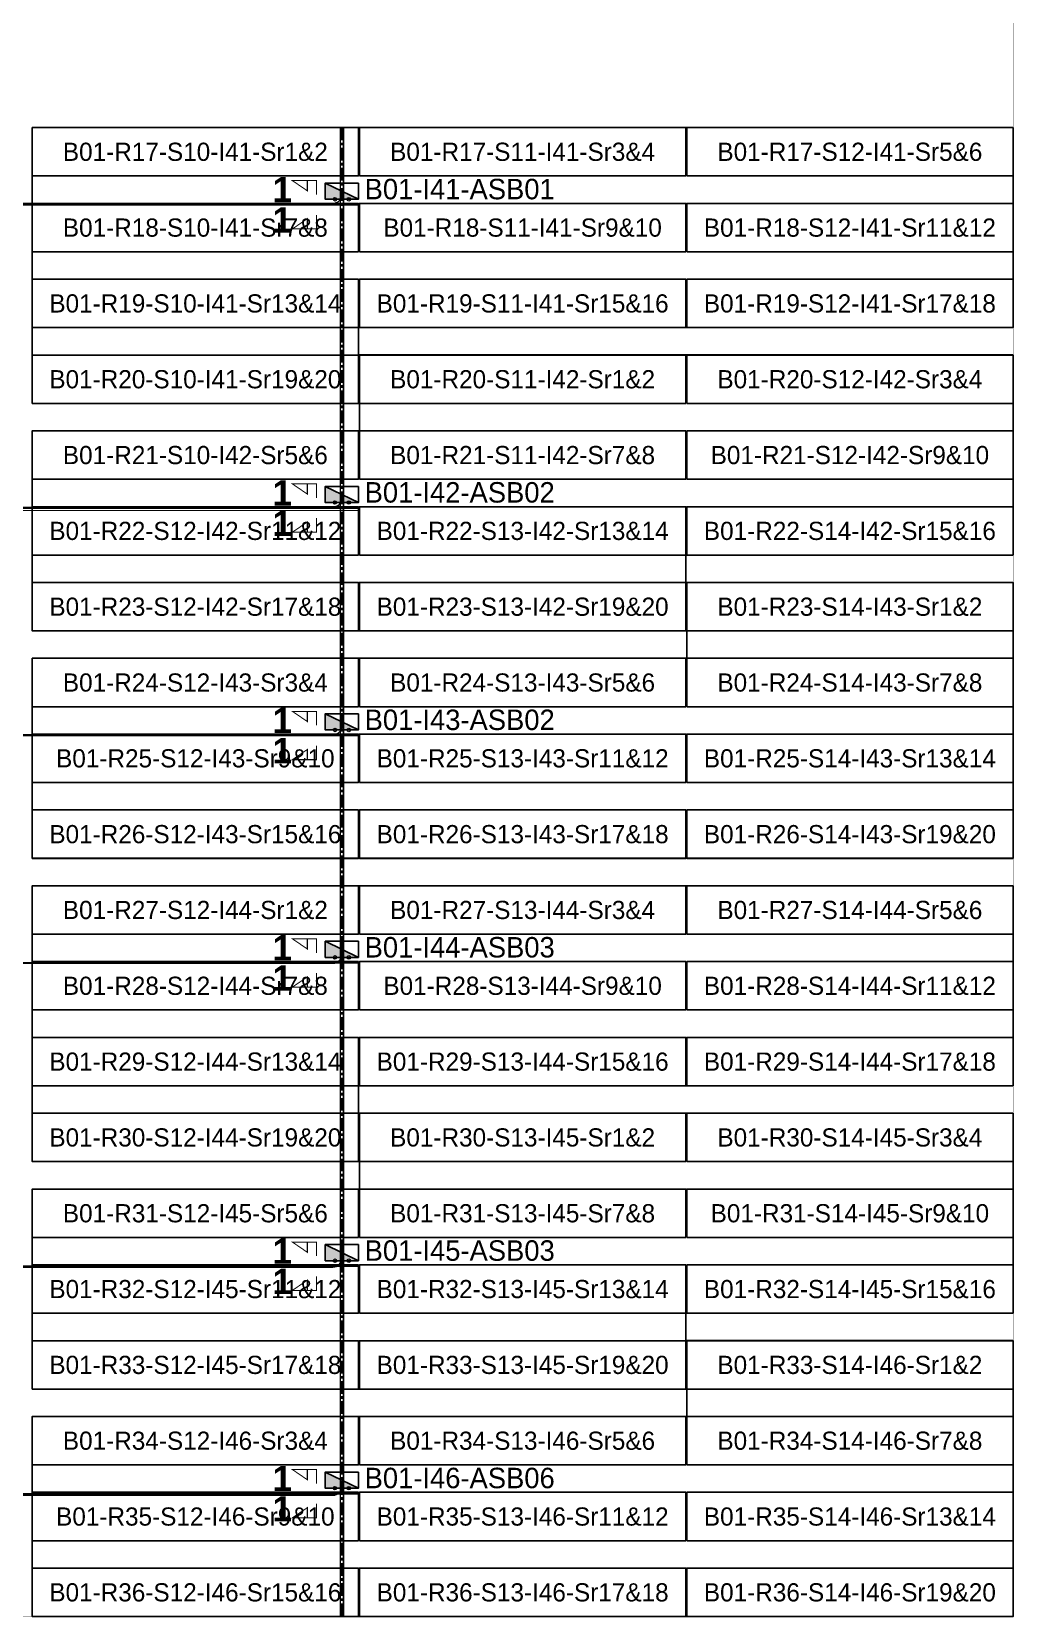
# Model space of a CAD drawing. Header units: metres. Extents: x 530339 to 530792, y 2674872 to 2675147.
# Drawn here: x 530695 to 530792.2, y 2674871.7 to 2675028.6 of the extents above; entities that cross this region are included whole.
import ezdxf
from ezdxf.enums import TextEntityAlignment as Align

# ---------------------------------------------------------------- set-up
doc = ezdxf.new("R2010")
doc.units = ezdxf.units.M
doc.linetypes.add('CENTER', pattern=[2, 1.25, -0.25, 0.25, -0.25])
doc.layers.add('Boundary-12.5 MW Block', color=6, linetype='Continuous', lineweight=9)
doc.layers.add('PILE', color=1, linetype='Continuous', lineweight=15)
for name, color, linetype in [('DC Trench BL-01', 40, 'Continuous'), ('E-Inverter Grouping', 2, 'Continuous'), ('Inverter Block-01', 7, 'Continuous'), ('LT Cable(AG) INV to LT Panel BL-01', 2, 'Continuous'), ('Messenger Wire Block-01 (Master Path)', 30, 'Continuous'), ('Messenger Wire Block-01 (MW Path)', 191, 'Continuous'), ('MMS Table Block-01', 8, 'Continuous'), ('Plan Line - DC BL-01', 40, 'Continuous'), ('Section Marking BL-01', 2, 'Continuous')]:
    doc.layers.add(name, color=color, linetype=linetype)
doc.styles.add('BoldTextStyle', font='arialbd.ttf')
doc.styles.get("Standard").update_dxf_attribs({"font": 'Adani Regular.ttf'})

# ---------------------------------------------------------------- blocks, each defined once
blk = doc.blocks.new('MMS Table (32.292 x 4.788)')
at = {"color": 0}
blk.add_lwpolyline([(0, -0.002), (0, 4.786), (32.292, 4.786), (32.292, -0.002)], close=True, dxfattribs=at)
at = {"color": 7}
blk.add_attdef('ID1', text='', height=1.8, dxfattribs=at).set_placement((16.146, 2.392), align=Align.MIDDLE_CENTER)
blk = doc.blocks.new('Inverter Block')
h = blk.add_hatch(color=0)
h.dxf.hatch_style = 1
h.paths.add_polyline_path([(-1.46, 2.27), (-1.46, 0.85), (1.46, 0.85)])
at = {"color": 0}
blk.add_lwpolyline([(1.46, 2.27), (-1.46, 2.27), (-1.46, 0.85), (1.46, 0.85)], close=True, dxfattribs=at)
blk.add_lwpolyline([(-1.46, 2.27), (1.46, 0.85)], dxfattribs=at)
at = {"layer": 'PILE'}
for centre in [(-0.61, 0.85), (0.61, 0.85)]:
    blk.add_circle(centre, 0.156, dxfattribs=at)
at = {"color": 7}
blk.add_attdef('ID', (-1.46, 3.01), '', height=1.8, dxfattribs=at)

msp = doc.modelspace()

# ---------------------------------------------------------------- linework, layer by layer
at = {"layer": 'Boundary-12.5 MW Block', "const_width": 0.05}
msp.add_lwpolyline([(530338.75, 2675146.58), (530792.14, 2675146.58), (530792.14, 2674871.79), (530338.75, 2674871.79)], close=True, dxfattribs=at)
at = {"layer": 'DC Trench BL-01', "color": 40, "const_width": 0.15}
msp.add_lwpolyline([(530725.86, 2675019.08), (530725.56, 2675019.08), (530725.56, 2674871.79), (530725.86, 2674871.79)], close=True, dxfattribs=at)
at = {"layer": 'E-Inverter Grouping', "color": 3}
for points in [[(530695.06, 2675019.08), (530792.14, 2675019.08), (530792.14, 2674999.29), (530727.35, 2674999.29), (530727.35, 2674991.79), (530695.06, 2674991.79)], [(530792.14, 2674996.58), (530792.14, 2674976.79), (530759.74, 2674976.79), (530759.74, 2674969.29), (530695.06, 2674969.29), (530695.06, 2674989.08), (530727.45, 2674989.08), (530727.45, 2674996.58)], [(530759.84, 2674966.58), (530759.84, 2674974.08), (530792.14, 2674974.08), (530792.14, 2674946.79), (530695.06, 2674946.79), (530695.06, 2674966.58)], [(530695.06, 2674944.08), (530792.14, 2674944.08), (530792.14, 2674924.29), (530727.35, 2674924.29), (530727.35, 2674916.79), (530695.06, 2674916.79)], [(530792.14, 2674921.58), (530792.14, 2674901.79), (530759.74, 2674901.79), (530759.74, 2674894.29), (530695.06, 2674894.29), (530695.06, 2674914.08), (530727.45, 2674914.08), (530727.45, 2674921.58)], [(530759.84, 2674891.58), (530759.84, 2674899.08), (530792.14, 2674899.08), (530792.14, 2674871.79), (530695.06, 2674871.79), (530695.06, 2674891.58)]]:
    msp.add_lwpolyline(points, close=True, dxfattribs=at)
at = {"layer": 'LT Cable(AG) INV to LT Panel BL-01', "color": 5}
for points in [[(530560.3, 2675000.96), (530554.67, 2675000.96, 0.078431), (530554.4, 2675000.91), (530553.43, 2675000.6, -0.078431), (530553.15, 2675000.55), (530550.22, 2675000.55, 0.414214), (530549.32, 2674999.65), (530549.32, 2674982.52, 0.047202), (530549.34, 2674982.35), (530549.41, 2674981.94, -0.047202), (530549.43, 2674981.77), (530549.43, 2674981.56), (530598.56, 2674981.56, 0.414214), (530599.46, 2674982.46), (530599.46, 2675010.66, -0.414214), (530600.36, 2675011.56), (530724.81, 2675011.56, 0.414214), (530725.71, 2675012.46), (530725.71, 2675012.69)], [(530557.17, 2675001.5), (530555.47, 2675001.5, 0.078431), (530555.19, 2675001.46), (530553.38, 2675000.87, -0.078431), (530553.1, 2675000.83), (530549.95, 2675000.83, 0.414214), (530549.05, 2674999.93), (530549.05, 2674982.49, 0.047202), (530549.06, 2674982.32), (530549.14, 2674981.91, -0.047202), (530549.16, 2674981.75), (530549.16, 2674884.69, 0.414214), (530550.06, 2674883.79), (530724.81, 2674883.79, 0.414214), (530725.71, 2674884.69), (530725.71, 2674885.19)], [(530556.15, 2675001.16), (530554.64, 2675001.16, 0.078431), (530554.36, 2675001.11), (530553.39, 2675000.8, -0.078431), (530553.12, 2675000.75), (530550.02, 2675000.75, 0.414214), (530549.12, 2674999.85), (530549.12, 2674982.5, 0.047202), (530549.14, 2674982.33), (530549.21, 2674981.92, -0.047202), (530549.23, 2674981.75), (530549.23, 2674907.26, 0.414214), (530550.13, 2674906.36), (530724.81, 2674906.36, 0.414214), (530725.71, 2674907.26), (530725.71, 2674907.69)], [(530556.15, 2675001.11), (530554.65, 2675001.11, 0.078431), (530554.37, 2675001.06), (530553.4, 2675000.75, -0.078431), (530553.12, 2675000.7), (530550.07, 2675000.7, 0.414214), (530549.17, 2674999.8), (530549.17, 2674982.5, 0.047202), (530549.19, 2674982.34), (530549.26, 2674981.93, -0.047202), (530549.28, 2674981.76), (530549.28, 2674937.31, 0.414214), (530550.18, 2674936.41), (530724.81, 2674936.41, 0.414214), (530725.71, 2674937.31), (530725.71, 2674937.69)], [(530558.14, 2675001.03), (530554.66, 2675001.03, 0.078431), (530554.38, 2675000.99), (530553.41, 2675000.67, -0.078431), (530553.14, 2675000.63), (530550.15, 2675000.63, 0.414214), (530549.25, 2674999.73), (530549.25, 2674982.51, 0.047202), (530549.26, 2674982.34), (530549.34, 2674981.93, -0.047202), (530549.36, 2674981.76), (530549.36, 2674959.89, 0.414214), (530550.26, 2674958.99), (530724.81, 2674958.99, 0.414214), (530725.71, 2674959.89), (530725.71, 2674960.19)], [(530558.14, 2675001.01), (530554.66, 2675001.01, 0.078431), (530554.39, 2675000.96), (530553.42, 2675000.65, -0.078431), (530553.14, 2675000.6), (530550.17, 2675000.6, 0.414214), (530549.27, 2674999.7), (530549.27, 2674982.51, 0.047202), (530549.29, 2674982.34), (530549.36, 2674981.94, -0.047202), (530549.38, 2674981.77), (530549.38, 2674981.51), (530724.81, 2674981.51, 0.414214), (530725.71, 2674982.41), (530725.71, 2674982.69)]]:
    msp.add_lwpolyline(points, format="xyb", dxfattribs=at)
at = {"layer": 'Messenger Wire Block-01 (Master Path)'}
for points in [[(530599.59, 2675011.44), (530727.35, 2675011.44)], [(530549.31, 2674981.44), (530727.35, 2674981.44)], [(530549.31, 2674958.94), (530727.35, 2674958.94)], [(530549.31, 2674936.44), (530727.35, 2674936.44)], [(530549.31, 2674906.44), (530727.35, 2674906.44)], [(530549.31, 2674883.94), (530727.35, 2674883.94)]]:
    msp.add_lwpolyline(points, dxfattribs=at)
at = {"layer": 'Messenger Wire Block-01 (MW Path)', "const_width": 0.1}
for points in [[(530599.59, 2675011.44), (530727.35, 2675011.44)], [(530549.31, 2674981.19), (530727.35, 2674981.19)], [(530549.31, 2674958.94), (530727.35, 2674958.94)], [(530549.31, 2674936.44), (530727.35, 2674936.44)], [(530549.31, 2674906.44), (530727.35, 2674906.44)], [(530549.31, 2674883.94), (530727.35, 2674883.94)]]:
    msp.add_lwpolyline(points, dxfattribs=at)
at = {"layer": 'Plan Line - DC BL-01', "color": 6, "linetype": 'CENTER'}
msp.add_lwpolyline([(530725.71, 2675019.08), (530725.71, 2674871.79)], dxfattribs=at)
at = {"layer": 'Section Marking BL-01', "color": 94, "lineweight": 35, "true_color": 0x00a500, "const_width": 0.1}
for points in [[(530723.21, 2675012.44), (530723.21, 2675013.83), (530720.81, 2675013.83), (530722.29, 2675012.82), (530722.29, 2675013.83)], [(530723.21, 2675010.44), (530723.21, 2675009.05), (530720.81, 2675009.05), (530722.29, 2675010.06), (530722.29, 2675009.05)], [(530723.21, 2674982.44), (530723.21, 2674983.83), (530720.81, 2674983.83), (530722.29, 2674982.82), (530722.29, 2674983.83)], [(530723.21, 2674980.44), (530723.21, 2674979.05), (530720.81, 2674979.05), (530722.29, 2674980.06), (530722.29, 2674979.05)], [(530723.21, 2674959.94), (530723.21, 2674961.33), (530720.81, 2674961.33), (530722.29, 2674960.32), (530722.29, 2674961.33)], [(530723.21, 2674957.94), (530723.21, 2674956.55), (530720.81, 2674956.55), (530722.29, 2674957.56), (530722.29, 2674956.55)], [(530723.21, 2674937.44), (530723.21, 2674938.83), (530720.81, 2674938.83), (530722.29, 2674937.82), (530722.29, 2674938.83)], [(530723.21, 2674935.44), (530723.21, 2674934.05), (530720.81, 2674934.05), (530722.29, 2674935.06), (530722.29, 2674934.05)], [(530723.21, 2674907.44), (530723.21, 2674908.83), (530720.81, 2674908.83), (530722.29, 2674907.82), (530722.29, 2674908.83)], [(530723.21, 2674905.44), (530723.21, 2674904.05), (530720.81, 2674904.05), (530722.29, 2674905.06), (530722.29, 2674904.05)], [(530723.21, 2674884.94), (530723.21, 2674886.33), (530720.81, 2674886.33), (530722.29, 2674885.32), (530722.29, 2674886.33)], [(530723.21, 2674882.94), (530723.21, 2674881.55), (530720.81, 2674881.55), (530722.29, 2674882.56), (530722.29, 2674881.55)]]:
    msp.add_lwpolyline(points, dxfattribs=at)

# ---------------------------------------------------------------- block references
at = {"layer": 'Inverter Block-01'}
ref = msp.add_blockref('Inverter Block', (530725.71, 2675011.03), dxfattribs=dict(at, xscale=1.124999999976148, yscale=1.124999999976148, zscale=1.124999999976148))
ref.add_attrib('ID', 'B01-I41-ASB01', (530727.96, 2675011.98), dxfattribs={"layer": '0', "color": 7, "height": 2.025})
ref = msp.add_blockref('Inverter Block', (530725.71, 2674981.03), dxfattribs=dict(at, xscale=1.124999999976148, yscale=1.124999999976148, zscale=1.124999999976148))
ref.add_attrib('ID', 'B01-I42-ASB02', (530727.96, 2674981.98), dxfattribs={"layer": '0', "color": 7, "height": 2.025})
ref = msp.add_blockref('Inverter Block', (530725.71, 2674958.53), dxfattribs=dict(at, xscale=1.124999999976148, yscale=1.124999999976148, zscale=1.124999999976148))
ref.add_attrib('ID', 'B01-I43-ASB02', (530727.96, 2674959.48), dxfattribs={"layer": '0', "color": 7, "height": 2.025})
ref = msp.add_blockref('Inverter Block', (530725.71, 2674936.03), dxfattribs=dict(at, xscale=1.124999999976148, yscale=1.124999999976148, zscale=1.124999999976148))
ref.add_attrib('ID', 'B01-I44-ASB03', (530727.96, 2674936.98), dxfattribs={"layer": '0', "color": 7, "height": 2.025})
ref = msp.add_blockref('Inverter Block', (530725.71, 2674906.03), dxfattribs=dict(at, xscale=1.124999999976148, yscale=1.124999999976148, zscale=1.124999999976148))
ref.add_attrib('ID', 'B01-I45-ASB03', (530727.96, 2674906.98), dxfattribs={"layer": '0', "color": 7, "height": 2.025})
ref = msp.add_blockref('Inverter Block', (530725.71, 2674883.53), dxfattribs=dict(at, xscale=1.124999999976148, yscale=1.124999999976148, zscale=1.124999999976148))
ref.add_attrib('ID', 'B01-I46-ASB06', (530727.96, 2674884.48), dxfattribs={"layer": '0', "color": 7, "height": 2.025})
at = {"layer": 'MMS Table Block-01'}
for p, values in [((530695.06, 2675014.29), {'ID1': 'B01-R17-S10-I41-Sr1&2'}), ((530727.45, 2675014.29), {'ID1': 'B01-R17-S11-I41-Sr3&4'}), ((530759.84, 2675014.29), {'ID1': 'B01-R17-S12-I41-Sr5&6'}), ((530695.06, 2675006.79), {'ID1': 'B01-R18-S10-I41-Sr7&8'}), ((530727.45, 2675006.79), {'ID1': 'B01-R18-S11-I41-Sr9&10'}), ((530759.84, 2675006.79), {'ID1': 'B01-R18-S12-I41-Sr11&12'}), ((530695.06, 2674999.29), {'ID1': 'B01-R19-S10-I41-Sr13&14'}), ((530727.45, 2674999.29), {'ID1': 'B01-R19-S11-I41-Sr15&16'}), ((530759.84, 2674999.29), {'ID1': 'B01-R19-S12-I41-Sr17&18'}), ((530695.06, 2674991.79), {'ID1': 'B01-R20-S10-I41-Sr19&20'}), ((530727.45, 2674991.79), {'ID1': 'B01-R20-S11-I42-Sr1&2'}), ((530759.84, 2674991.79), {'ID1': 'B01-R20-S12-I42-Sr3&4'}), ((530695.06, 2674984.29), {'ID1': 'B01-R21-S10-I42-Sr5&6'}), ((530727.45, 2674984.29), {'ID1': 'B01-R21-S11-I42-Sr7&8'}), ((530759.84, 2674984.29), {'ID1': 'B01-R21-S12-I42-Sr9&10'}), ((530695.06, 2674976.79), {'ID1': 'B01-R22-S12-I42-Sr11&12'}), ((530727.45, 2674976.79), {'ID1': 'B01-R22-S13-I42-Sr13&14'}), ((530759.84, 2674976.79), {'ID1': 'B01-R22-S14-I42-Sr15&16'}), ((530695.06, 2674969.29), {'ID1': 'B01-R23-S12-I42-Sr17&18'}), ((530727.45, 2674969.29), {'ID1': 'B01-R23-S13-I42-Sr19&20'}), ((530759.84, 2674969.29), {'ID1': 'B01-R23-S14-I43-Sr1&2'}), ((530695.06, 2674961.79), {'ID1': 'B01-R24-S12-I43-Sr3&4'}), ((530727.45, 2674961.79), {'ID1': 'B01-R24-S13-I43-Sr5&6'}), ((530759.84, 2674961.79), {'ID1': 'B01-R24-S14-I43-Sr7&8'}), ((530695.06, 2674954.29), {'ID1': 'B01-R25-S12-I43-Sr9&10'}), ((530727.45, 2674954.29), {'ID1': 'B01-R25-S13-I43-Sr11&12'}), ((530759.84, 2674954.29), {'ID1': 'B01-R25-S14-I43-Sr13&14'}), ((530695.06, 2674946.79), {'ID1': 'B01-R26-S12-I43-Sr15&16'}), ((530727.45, 2674946.79), {'ID1': 'B01-R26-S13-I43-Sr17&18'}), ((530759.84, 2674946.79), {'ID1': 'B01-R26-S14-I43-Sr19&20'}), ((530695.06, 2674939.29), {'ID1': 'B01-R27-S12-I44-Sr1&2'}), ((530727.45, 2674939.29), {'ID1': 'B01-R27-S13-I44-Sr3&4'}), ((530759.84, 2674939.29), {'ID1': 'B01-R27-S14-I44-Sr5&6'}), ((530695.06, 2674931.79), {'ID1': 'B01-R28-S12-I44-Sr7&8'}), ((530727.45, 2674931.79), {'ID1': 'B01-R28-S13-I44-Sr9&10'}), ((530759.84, 2674931.79), {'ID1': 'B01-R28-S14-I44-Sr11&12'}), ((530695.06, 2674924.29), {'ID1': 'B01-R29-S12-I44-Sr13&14'}), ((530727.45, 2674924.29), {'ID1': 'B01-R29-S13-I44-Sr15&16'}), ((530759.84, 2674924.29), {'ID1': 'B01-R29-S14-I44-Sr17&18'}), ((530695.06, 2674916.79), {'ID1': 'B01-R30-S12-I44-Sr19&20'}), ((530727.45, 2674916.79), {'ID1': 'B01-R30-S13-I45-Sr1&2'}), ((530759.84, 2674916.79), {'ID1': 'B01-R30-S14-I45-Sr3&4'}), ((530695.06, 2674909.29), {'ID1': 'B01-R31-S12-I45-Sr5&6'}), ((530727.45, 2674909.29), {'ID1': 'B01-R31-S13-I45-Sr7&8'}), ((530759.84, 2674909.29), {'ID1': 'B01-R31-S14-I45-Sr9&10'}), ((530695.06, 2674901.79), {'ID1': 'B01-R32-S12-I45-Sr11&12'}), ((530727.45, 2674901.79), {'ID1': 'B01-R32-S13-I45-Sr13&14'}), ((530759.84, 2674901.79), {'ID1': 'B01-R32-S14-I45-Sr15&16'}), ((530695.06, 2674894.29), {'ID1': 'B01-R33-S12-I45-Sr17&18'}), ((530727.45, 2674894.29), {'ID1': 'B01-R33-S13-I45-Sr19&20'}), ((530759.84, 2674894.29), {'ID1': 'B01-R33-S14-I46-Sr1&2'}), ((530695.06, 2674886.79), {'ID1': 'B01-R34-S12-I46-Sr3&4'}), ((530727.45, 2674886.79), {'ID1': 'B01-R34-S13-I46-Sr5&6'}), ((530759.84, 2674886.79), {'ID1': 'B01-R34-S14-I46-Sr7&8'}), ((530695.06, 2674879.29), {'ID1': 'B01-R35-S12-I46-Sr9&10'}), ((530727.45, 2674879.29), {'ID1': 'B01-R35-S13-I46-Sr11&12'}), ((530759.84, 2674879.29), {'ID1': 'B01-R35-S14-I46-Sr13&14'}), ((530695.06, 2674871.79), {'ID1': 'B01-R36-S12-I46-Sr15&16'}), ((530727.45, 2674871.79), {'ID1': 'B01-R36-S13-I46-Sr17&18'}), ((530759.84, 2674871.79), {'ID1': 'B01-R36-S14-I46-Sr19&20'})]:
    msp.add_blockref('MMS Table (32.292 x 4.788)', p, dxfattribs=at).add_auto_attribs(values)

# ---------------------------------------------------------------- texts
at = {"layer": 'Section Marking BL-01', "color": 94, "true_color": 0x00a500, "style": 'BoldTextStyle'}
for p in [(530719.81, 2675012.94), (530719.81, 2675009.94), (530719.81, 2674982.94), (530719.81, 2674979.94), (530719.81, 2674960.44), (530719.81, 2674957.44), (530719.81, 2674937.94), (530719.81, 2674934.94), (530719.81, 2674907.94), (530719.81, 2674904.94), (530719.81, 2674885.44), (530719.81, 2674882.44)]:
    msp.add_text('1', height=2.5, dxfattribs=at).set_placement(p, align=Align.MIDDLE_CENTER)

doc.saveas('drawing.dxf')
